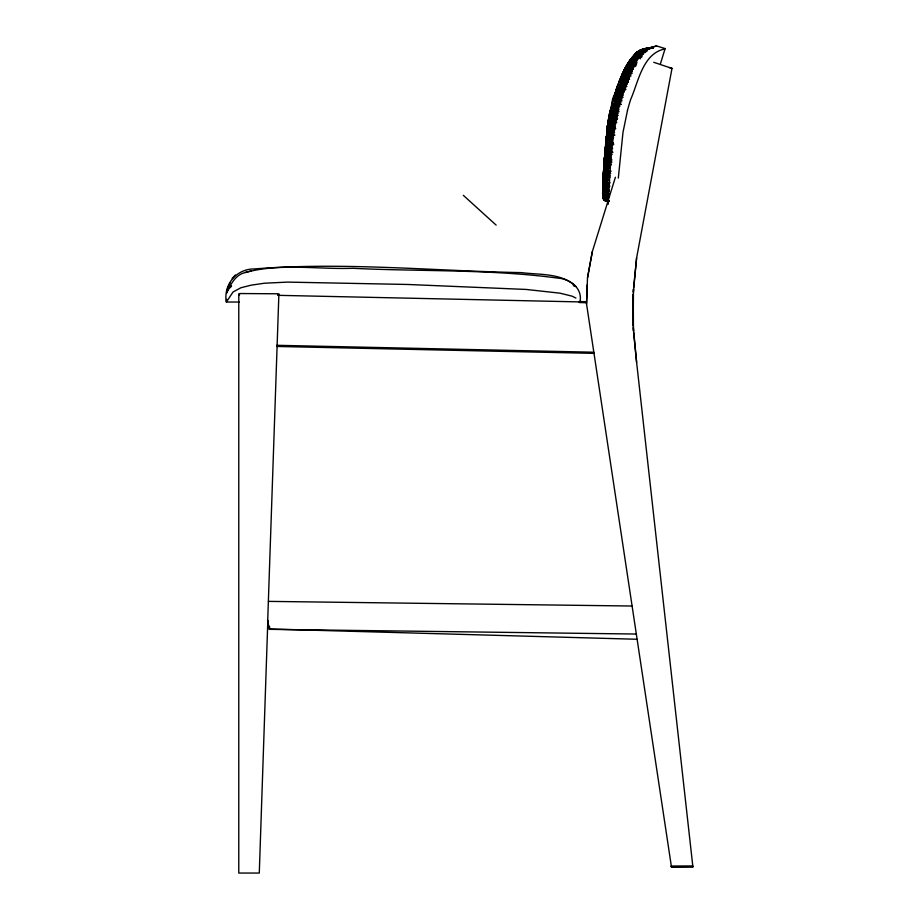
<?xml version="1.0" encoding="UTF-8"?>
<svg xmlns="http://www.w3.org/2000/svg" width="919" height="919" viewBox="0 0 919 919"><rect width="100%" height="100%" fill="white"/><g stroke="black" fill="none" stroke-linecap="round" stroke-linejoin="round"><path stroke-width="1.38" d="M608.045 201.353L604.725 200.434L608.229 201.686L605.977 201.043L605.207 199.699L605.334 200.79L608.229 201.732L604.84 200.457L603.209 198.251L604.759 171.21L608.803 131.647L611.388 115.254L612.525 117.563L617.43 119.079L615.029 118.241C618.338 98.712 625 76.886 635.695 61.022L636.959 62.756M610.067 175.943L605.69 173.611L604.978 169.958L603.013 197.631L602.703 195.781L603.186 198.309L602.875 193.392L603.013 197.631L603.209 194.495C603.059 205.546 604.725 194.173 604.472 189.693C607.735 163.697 605.69 135.989 615.868 111.521L618.016 113.588M649.216 49.144L644.724 49.615L642.22 50.924L635.799 58.471L628.596 71.831L620.497 92.922L615.213 111.302L611.583 129.832L607.493 166.029L604.84 200.503L603.22 197.792L602.875 190.474C602.037 196.195 602.795 197.309 608.332 200.02M603.174 195.448L602.749 187.671L604.3 161.652L602.83 185.121L603.22 191.876M603.806 168.843L604.3 161.652M579.946 302.006C582.956 288.233 569.883 278.779 557.569 278.066C489.827 269.026 420.971 271.633 352.816 268.302C317.101 269.485 280.146 262.937 245.109 272.552C235.482 274.758 230.347 284.649 226.74 292.989L228.199 288.853L227.832 289.795L231.588 285.981L228.349 288.876L230.52 286.521M609.894 115.266L609.596 113.692L607.126 130.946M603.163 180.951L602.726 194.139L603.163 180.951L603.358 187.074M639.98 52.349L638.556 52.624L634.087 58.276C636.89 53.704 641.531 48.615 647.47 49.592C636.12 53.945 632.387 68.27 627.332 78.241C622.083 97.173 610.882 114.438 609.734 134.243L612.238 135.507L614.926 135.104M602.715 191.141L603.025 184.512M608.527 119.447L607.103 130.831M604.001 165.948L603.186 183.582L603.772 167.201L606.551 136.184L604.3 169.027M608.24 201.514L603.657 199.078L602.91 196.138L609.4 126.879L605.104 167.166L607.103 170.406L611.169 171.152M608.677 123.674L609.033 116.564L608.298 120.217M267.843 620.325L259.284 873.05L238.779 873.05L238.779 293.793L240.238 293.54L278.894 293.793L267.728 619.888L269.152 629.343L636.212 634.041M615.397 177.252L592.307 251.703L587.505 277.848L586.54 302.753M603.392 174.564L603.829 166.569L603.576 171.887L604.438 173.645M605.805 143.502L607.562 125.823L605.483 149.475L607.804 124.697L604.472 161.801M604.817 170.578L604.242 177.804M604.725 200.434L603.002 197.849L603.473 198.941L606.035 164.627L609.975 128.58L616.546 111.704L618.51 104.261C613.019 99.631 611.284 107.638 617.522 107.891L618.912 109.935M603.151 195.506L603.059 195.173M603.599 198.378L604.277 200.055L606.919 165.627L610.928 129.464L616.557 103.64L624.104 80.906L634.432 58.609L640.853 51.142L649.331 48.397L644.713 50.304M605.035 169.303L606.046 158.171M616.546 111.704L612.881 130.268L608.412 170.957L606.103 201.123L608.217 201.743L605.334 200.79M616.844 107.695L616.683 111.153L619.107 111.704M607.597 130.36L607.551 125.639L606.85 138.895M607.562 130.923L607.551 125.639M607.918 203.34L607.873 204.42L607.551 201.284M613.501 105.938C610.434 109.556 611.549 116.679 618.234 115.357M603.358 179.814L603.301 176.839M607.918 123.468L609.033 116.564L607.953 127.075M607.987 202.088C610.687 166.178 611.204 129.43 622.577 94.933C629.159 80.458 634.926 51.119 653.156 47.696C633.478 46.26 625.207 67.432 619.199 82.434M651.663 47.535L648.94 48.558C658.28 46.467 639.486 48.213 638.671 52.601C639.371 48.443 653.34 48.27 647.424 49.224L653.156 47.696M604.3 164.11L606.551 136.184M603.611 175.035L603.749 172.508M603.898 175.632L604.208 170.383M608.367 123.261L608.493 121.044M613.329 142.985L609.033 140.102L610.859 126.891L615.041 114.978M603.117 194.196L603.243 191.991L604.61 195.081L608.504 197.263M602.91 194.403L602.979 197.263M603.278 193.323L603.519 187.832M614.294 118.333C609.975 145.305 606.115 174.644 606.103 201.077M621.014 104.467L618.659 103.744L618.878 100.435L615.362 99.114L618.636 89.028L623.036 89.775L624.334 91.693M608.769 193.243L604.897 190.876L603.76 189.165L607.425 143.559L610.296 121.182L610.871 123.663L615.362 126.868M617.832 104.065L610.262 122.836L608.309 139.091L609.033 140.102M634.857 56.932C628.918 64.077 624.805 73.968 621.393 81.527C621.301 76.288 626.976 77.265 629.549 79.482M604.231 165.19L603.301 175.012L603.737 169.981L603.576 171.887M608.872 191.715L605.495 190.635L603.634 187.844L609.4 126.879L608.309 139.091M619.888 79.631L620.98 78.862L619.601 82.365C620.268 80.24 624.093 63.802 634.903 55.887M587.264 284.729L586.563 304.063M606.149 157.023L611.388 115.254M602.875 190.474L602.703 192.76L602.864 192.082M604.128 163.502L605.035 152.267L604.472 158.907L605.345 160.584M602.749 189.222L602.967 186.327L602.807 186.982M604.059 162.881L605.483 147.166L604.851 154.036L605.184 150.188M617.154 89.063C615.673 92.371 610.078 101.481 612.697 105.283M609.665 180.928L605.38 177.401L604.507 174.334M602.99 181.606L603.301 177.804L603.174 179.171M604.943 160.067L605.139 157.62M618.315 178.102L622.979 132.416L627.459 110.602M612.525 117.563L609.653 128.051L614.581 132.589M625.69 89.637L623.358 88.844L623.587 86.064L624.794 84.824L621.692 84.123L620.21 84.847L621.738 81.09L626.769 71.785L635.063 60.826L634.638 62.756L636.522 64.824M607.585 126.133L606.896 131.635L608.125 122.158L607.873 123.02M609.63 125.949L609.734 124.237L609.435 126.489L609.665 124.697L610.434 126.5L609.734 134.243L610.561 129.177L614.972 118.517L616.546 120.332M605.805 142.353L605.299 148.901L605.989 141.802M606.46 152.715C604.265 156.977 606.483 163.295 611.997 161.985M671.996 68.408L636.614 257.871L633.375 292.242L633.467 288.991L633.202 326.084L633.214 294.046L633.467 331.127L633.329 327.382L636.614 362.373L692.88 866.835L671.456 866.95M609.4 117.218L611.686 104.329M612.973 152.278C610.205 153.45 605.851 151.015 607.091 147.764M610.434 126.5L609.308 133.772L610.136 121.572L609.906 123.801M633.616 287.578L636.614 257.871M618.211 100.228L612.41 113.634L609.676 128.12L610.262 122.836M606.551 138.378L606.999 134.128M609.814 128.327L608.998 133.266L609.665 124.697M607.287 131.406L607.723 126.615M606.896 131.635L607.804 124.697M604.461 174.978L604.828 171.853M604.518 175.621C602.749 179.504 606.207 183.398 610.216 182.789M604.759 171.21L605.173 167.798M604.254 179.113C602.588 182.938 606.126 186.557 609.975 186.109M620.015 79.367C616.741 89.12 620.888 74.382 623.53 72.957L622.749 75.749M633.271 59.31L631.812 61.309C634.776 56.22 639.383 51.119 645.414 50.085L642.921 50.982L634.432 58.609L626.379 70.189L622.542 78.908L628.711 66.903L638.004 54.623L642.496 50.315L646.091 49.385L641.175 50.763L638.027 53.187L635.845 56.185L642.14 49.706L649.308 48.638L644.828 49.029L637.235 52.337L628.194 63.089L622.243 74.439L622.473 73.692M604.013 182.307L604.265 186.488L608.998 189.934M605.989 158.826L605.736 164.053L610.308 168.43M608.998 133.266L611.882 120.78L610.813 118.195M609.159 116.862L610.25 110.625L609.389 114.278M605.92 158.217L606.919 149.487M611.859 112.727L611.261 116.208M603.806 185.224L603.576 188.728M587.505 277.848L592.307 251.703M607.815 151.118L612.215 130.084L608.401 145.719L612.697 148.671M606.85 148.901L607.493 144.134M603.369 190.072L603.588 188.51L603.76 189.165M611.526 135.311L612.238 130.096L612.238 135.507L608.321 151.555M607.425 143.559L608.125 138.539M610.848 135.024L611.939 127.546L613.743 124.8L613.639 121.595L611.882 120.78M602.83 197.171L604.311 200.066L603.726 199.469M608.746 132.187L609.435 127.373M608.447 123.387L608.746 121.457M632.157 73.44C625.127 65.192 619.211 86.053 627.149 69.258C629.446 65.433 631.33 57.081 637.2 58.77M609.389 127.063L609.699 125.156M610.067 121.986L610.653 118.54M611.238 115.553L610.113 122.411L612.789 113.945L618.878 100.435L622.071 100.803M638.027 53.187L640.21 51.418L645.402 49.442C634.627 51.407 628.653 66.88 625.173 72.704M609.458 127.557L609.848 125.627M626.379 70.189L626.08 71.05C626.62 66.111 631.583 61.941 635.868 65.961L633.593 64.64L634.007 62.549L639.394 54.669L641.313 53.405L635.098 58.483M643.725 51.073L645.827 51.705L643.725 51.073L643.886 50.315L646.85 51.039M609.619 114.932L611.686 106.007M625.322 70.097L626.172 67.501L623.438 71.912M606.873 160.503L611.284 143.387L610.813 141.181M606.437 165.156L610.859 147.029M602.807 195.781L602.956 195.104M602.875 196.161L603.163 195.161M608.86 116.897L609.596 113.692M603.197 192.91L603.289 191.301M610.067 111.107L610.986 107.454L611.399 108.557M611.939 113.026C612.536 105.593 612.077 111.475 615.868 111.521M612.789 113.945C616.58 97.69 621.749 81.665 629.239 66.719C633.157 60.551 636.901 50.085 645.414 50.085L642.14 50.373L644.724 49.615L642.68 50.12L638.923 51.958L647.137 49.006L646.471 49.178M606.919 165.627L609.952 155.391L609.561 152.232M603.726 186.488L603.634 187.844M606.529 170.004L609.791 156.908L607.356 155.552L606.471 153.91M603.955 183.226L603.84 184.811M602.887 184.455L603.048 183.789M632.318 60.103L630.342 63.445L632.731 59.597L626.08 71.05L631.537 61.516L630.078 63.526L632.1 62.458L634.638 62.756M612.697 109.752C618.476 91.015 622.944 70.235 638.004 56.484L641.451 57.438L638.774 56.576L639.394 54.669L642.186 55.427M604.001 180.986L604.162 180.342M606.172 174.093L608.137 166.339M603.473 198.941L603.128 198.056M610.25 134.668L613.697 125.064M605.862 177.895L608.826 166.557M603.335 177.218L603.117 178.516L603.519 173.737L603.346 174.369M627.114 64.801L629.033 61.722L623.53 71.475L625.035 68.443M613.605 106.122L616.557 95.829L623.162 97.219M611.778 104.651C613.26 100.745 613.214 97.77 615.339 94.542M627.149 69.258L629.354 65.008L634.432 58.609C623.116 76.426 617.855 97.207 612.077 117.241M605.587 181.411L608.412 170.957L610.687 173.542M611.985 104.846L612.605 102.56M605.161 166.534L605.713 161.618M641.462 53.245L643.541 53.865L641.462 53.245L641.83 51.958L643.599 51.154L645.758 51.751M614.42 102.549L620.302 84.422M605.345 184.627L608.01 175.598L609.94 177.47M612.686 101.262L616.121 90.981L612.916 101.412M605.127 187.568L607.723 178.872M621.267 77.908L621.83 75.978M239.25 302.029L226.373 302.029L226.625 299.376M604.461 157.677L604.645 157.092L603.829 167.832M573.295 285.706L575.857 286.533C561.739 272.748 539.591 274.999 521.429 272.621C432.631 270.921 343.178 261.846 254.517 268.934C237.033 268.67 223.857 283.741 226.12 301.11M660.497 63.629L665.115 48.592L656.58 45.95L645.069 49.04M622.255 75.84L625.334 68.063M615.856 90.981L614.593 94.393M605.495 190.635L607.183 185.627L609.171 187.51M640.44 58.793L638.694 56.679L636.511 58.563L635.695 61.022L636.568 63.434M611.422 116.552L612.41 113.634M604.943 190.199L607.344 183.616L606.77 182.157M617.511 92.509L620.509 84.272M639.394 54.669L636.695 55.025L634.719 57.139L626.264 71.912L619.486 88.925L612.123 113.324L615.983 103.433M615.696 91.211L616.5 89.074M627.918 65.042L629.435 61.228L628.447 62.572L630.985 59.057L632.525 57.047L630.227 60.62L638.188 51.326L641.956 49.546L648.63 48.477L647.252 49.075L648.021 48.856M633.559 55.841L635.27 53.911L632.421 57.794L637.039 52.245L643.449 49.258L640.44 50.051L636.993 52.842L638.36 52.647M617.683 85.766C613.168 97.334 620.359 78.241 616.775 89.051M618.59 89.304L620.003 85.662L626.827 86.478M639.98 53.003L640.129 52.383L636.074 55.542M637.028 54.968L637.258 54.324M624.805 70.246L627.677 63.87L629.09 62.986M607.149 130.578L606.356 137.827M638.085 54.049L640.589 51.131L642.634 50.683L642.278 51.292M617.407 86.053L618.889 82.549L617.488 85.892M621.37 81.802L622.726 78.287M636.649 53.589L639.21 50.706L644.139 49.189L640.44 50.051L639.635 51.418M628.079 63.503L630.491 60.482L624.828 68.879M608.631 195.379L604.736 193.139L605.437 191.313M620.199 84.617L622.06 80.941L628.378 82.411M622.542 78.908L623.932 75.45M618.579 83.181L620.245 79.137M605.288 193.576L606.058 191.646M606.712 191.899L605.161 195.517M228.682 285.981L230.037 282.834M227.234 289.508L228.601 286.36M643.185 50.04C646.068 49.465 640.842 49.235 643.185 50.04L644.839 49.235L640.715 49.982L642.14 49.523M624.92 73.497L627.551 67.88M621.06 77.116L622.737 73.382M640.325 51.475L641.117 49.879C644.839 48.581 635.121 52.061 634.845 54.451M626.919 65.513L627.677 63.87M632.1 62.458L632.858 60.838L634.995 60.803L628.022 69.132L622.967 78.046M604.84 200.457L604.311 200.009M622.312 74.048L623.99 70.74M626.207 66.271L627.344 64.307M630.974 62.837C634.627 54.152 647.114 47.076 639.107 52.245M628.447 66.283L632.731 59.597M620.819 84.169L626.046 74.646L633.536 64.755L634.661 66.823M619.486 88.925L621.152 85.559M633.363 62.435L634.259 60.7M622.06 80.941L629.216 69.04L633.593 64.64M619.946 88.971L621.692 85.616M617.683 92.325L619.28 92.589L625.942 81.791L627.022 84.18M621.21 84.123L626.655 74.68L632.364 67.007L629.814 66.605L627.849 67.489M628.447 62.572L633.972 55.312L629.687 61.401L630.985 59.057L632.674 58.069M619.28 92.589L623.587 86.064M620.474 89.063L627.332 78.241M634.236 56.025L637.039 52.245M621.692 84.123L631.146 69.499L633.467 69.201M619.865 92.739L620.497 92.922L622.358 89.557M603.151 193.599L604.047 196.184L605.655 197.493L606.425 196.115L609.274 196.482M636.522 52.705L631.801 58.15M620.497 92.922L621.164 93.118L623.036 89.775M605.058 197.137L606.483 195.253L608.585 195.919M636.35 53.095L633.593 56.266M622.232 84.169L629.894 72.222M622.829 84.261L628.562 75.278L626.046 74.646L624.196 75.174M630.4 63.204L629.504 64.468L632.019 60.677L630.767 62.366L632.858 60.838M656.58 45.95L647.344 48.65L645.781 50.04L646.562 49.867M629.504 64.468L630.503 62.917L629.745 63.974M636.993 52.842L639.601 50.821M628.998 65.387L631.652 61.412M628.78 62.113L630.985 59.057M632.261 61.056L639.923 53.153L641.83 51.958L644.667 52.705M642.14 49.706L639.463 51.085M226.373 302.029L233.047 292.001L240.812 287.785L251.071 285.189L264.408 283.224L287.601 282.11L407.852 284.476L526.208 289.451L559.935 293.161L572.169 296.194L575.903 298.066M631.479 58.632L629.205 61.722M631.238 61.78L633.225 59.172M633.8 58.092L637.338 53.957L643.886 50.315M637.235 52.337L638.257 51.705M644.368 50.327L647.24 48.5M631.721 61.366L633.8 58.839M671.123 866.031L692.788 865.985M634.213 57.575L636.109 55.37M630.813 61.01L630.227 61.159L630.985 60.298L629.343 61.309M692.869 866.651L671.215 866.697M232.139 278.549L235.39 274.988M630.227 61.159L631.066 60.275M648.458 49.178L649.228 48.5L647.826 49.396M641.037 51.211L637.602 53.716M229.509 287.36L230.37 286.498M634.719 57.139L641.129 51.889L643.599 51.154M634.351 60.711L636.511 58.563M634.512 55.048L640.589 51.085L638.694 51.165M639.406 50.694L640.129 50.361M646.137 49.913L646.666 49.454L645.241 49.833M647.01 49.327L648.125 48.489M648.998 48.512L644.839 49.902M641.324 50.924L642.025 50.396L637.671 52.969M648.423 48.661L651.858 47.535L649.354 48.133M636.097 53.245L638.188 51.326M626.678 69.821L628.596 69.051L631.146 69.499L632.215 71.774M278.871 294.689L278.02 294.873M648.343 48.925L650.296 47.834M650.732 48.385L652.536 47.65L646.562 48.673M652.467 47.558L653.225 47.811M692.8 866.881L692.432 866.066M612.399 151.382L610.262 152.451L612.077 154.53M664.322 49.029L665.115 48.592L663.92 48.891M640.072 51.602L641.83 51.958M637.924 53.601L640.623 53.222M651.548 47.799L650.032 48.339M635.293 56.794L638.004 56.484M664.471 48.983C642.599 53.83 638.418 81.871 630.698 99.378A47.42 9.201 -72.9 0 0 627.424 110.625M638.843 52.13L640.233 51.694L639.601 52.429L638.843 52.13L639.279 51.349L641.542 50.085L640.577 50.097M626.069 81.458L628.355 80.78M251.289 270.898L245.109 272.552M652.984 47.811L651.525 48.167M649.653 48.006L650.974 47.627M644.828 49.029L645.494 48.856M642.588 50.154L644.724 49.615M640.853 51.142L642.921 50.982M627.953 74.956L630.939 74.623M641.278 49.752L642.772 49.431M646.229 49.488L643.07 50.143M640.084 50.522L640.784 50.476M268.486 601.382L631.996 606.023M579.05 301.535L586.207 301.696L671.456 866.95M277.791 295.321L586.265 302.052M579.2 302.535L586.356 302.696M276.78 345.303L593.812 352.218M276.791 346.452L593.984 353.356M637.005 639.268L269.853 629.021M643.518 49.5C639.027 49.637 646.643 49.649 642.645 49.454M651.605 47.616L652.536 47.65M651.031 47.765L652.249 47.845M650.135 47.972L651.651 48.087M606.551 194.173L609.4 194.449M239.618 294.873L238.779 294.689M605.655 197.493L608.447 198.079M615.029 118.241L617.522 118.654M610.859 126.891L615.764 128.442M618.659 103.744L621.072 104.249M603.082 196.563L604.909 199.434L609.366 200.756M651.732 47.811L652.938 47.995L650.836 48.018M640.911 57.047L638.774 56.576L641.473 57.403M613.639 121.595L616.787 122.342M605.977 201.043L608.079 201.548M606.23 199.055L608.355 199.572M606.126 200.721L609.32 201.525M608.378 199.32L606.241 198.78L608.367 199.446M606.299 188.326L606.839 190.187L608.941 190.738M644.564 50.476L646.735 51.096M623.358 88.844L625.713 89.568M613.858 144.18L611.284 143.387L613.099 145.018M609.412 184.248L607.344 183.616L609.354 184.983M621.164 93.118L623.139 95.3M653.765 62.297L672.18 68.465L671.433 68.224M669.423 67.546L671.146 68.121M606.483 195.253L608.585 195.954M628.607 75.186L631.02 76.001M606.161 200.043L609.331 201.364M606.839 190.187L608.906 191.209M606.31 197.746L608.412 198.803M607.436 182.399L609.458 183.639M640.084 54.864L642.071 56.645M613.214 127.959L614.96 129.705M610.607 111.969L610.136 111.383M604.736 193.139L603.415 189.394M608.401 145.719L607.677 144.697M615.719 115.162L617.235 117.012M614.306 121.767L615.891 123.755M609.274 161.882L611.468 164.823M624.254 86.294L625.575 88.109M618.51 104.261L619.9 106.202M619.555 100.642L620.911 102.572M609.791 156.908L611.928 159.986M620.658 97.023L621.991 98.953M603.863 199.136L602.669 194.771L602.738 195.46M612.238 135.507L613.57 137.655M603.186 193.817L602.669 191.83M603.186 196.769L603.082 179.102L603.323 180.411M628.562 75.278L629.607 77.69M602.944 197.148L603.22 197.792M269.439 626.241L269.761 628.366M612.559 127.787L612.881 130.268M633.605 332.552L636.614 362.373M604.403 158.286L604.472 158.907M602.692 189.9L602.761 190.589M603.013 195.873L603.036 197.229M605.862 199.951L605.908 200.664M608.585 161.664L608.86 166.167M611.365 127.247L611.503 129.786M604.036 197.884L604.059 198.895M496.122 225.086A653.007 1.356 42.4 0 1 463.325 195.333M607.482 142.996L607.367 145.191L608.298 136.897L607.482 142.996M609.469 126.408L608.803 131.647L609.469 126.408M607.631 125.156L607.482 126.305L607.631 125.156M628.607 62.653L628.045 63.641L630.572 59.563L628.607 62.653M630.273 60.137L628.539 62.894L631.583 58.793L630.273 60.137M649.446 48.029L647.987 48.374L649.446 48.029M608.045 201.376L605.92 200.721L608.045 201.387"/></g></svg>
